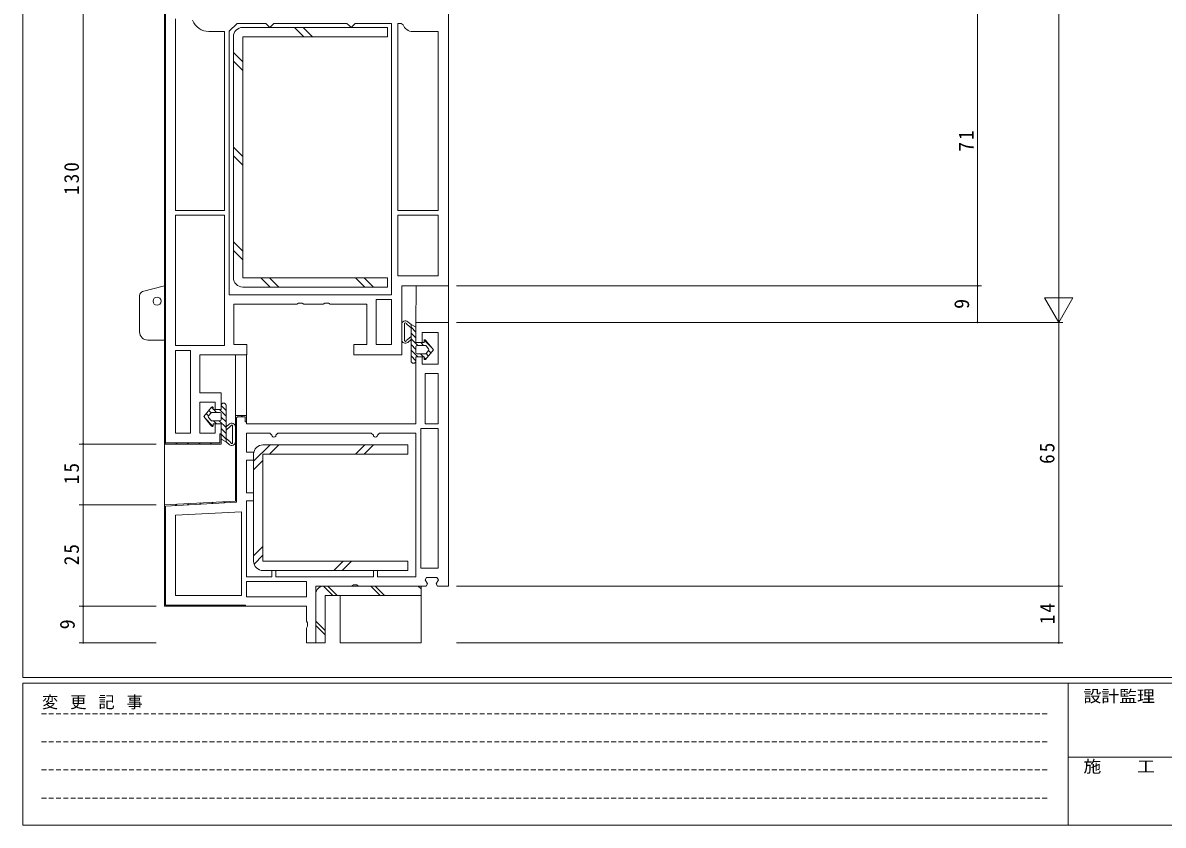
# Model space of a CAD drawing. Units: millimetres on the paper. Extents: x -420 to 373, y -297 to 267.
# Drawn here: x -417.7 to -136.7, y -297 to -99.2 of the extents above; entities that cross this region are included whole.
import ezdxf
from ezdxf.enums import TextEntityAlignment as Align

# ---------------------------------------------------------------- set-up
doc = ezdxf.new("R2010")
doc.units = ezdxf.units.MM
doc.linetypes.add('DASHED1', pattern=[1.8, 1.2, -0.6])
for name, color, linetype, lineweight in [('0-1_YKK_ZWAK', 7, 'Continuous', 9), ('0-3_YKK_12', 2, 'Continuous', 9), ('0-4_YKK_D', 6, 'Continuous', 9), ('0-6_YKK_13', 4, 'Continuous', 9), ('0-7_YKK_11', 7, 'Continuous', 9)]:
    doc.layers.add(name, color=color, linetype=linetype, lineweight=lineweight)
doc.styles.add('ＭＳ ゴシック', font='')
doc.styles.get('ＭＳ ゴシック').set_extended_font_data('MS Gothic')

msp = doc.modelspace()

# ---------------------------------------------------------------- linework, layer by layer
at = {"layer": '0-1_YKK_ZWAK'}
for p, q in [((-417.7, -260.6), (-417.7, 264.4)), ((352.3, -260.6), (-417.7, -260.6)), ((-417.7, -297), (-417.7, -262)), ((314.5, -262), (-417.7, -262)), ((-160.1, -262), (-160.1, -297)), ((-160.1, -280.199), (-31.3, -280.199)), ((-417.7, -297), (314.5, -297))]:
    msp.add_line(p, q, dxfattribs=at)
at = {"layer": '0-1_YKK_ZWAK', "linetype": 'DASHED1'}
for p, q in [((-413.101, -269.512), (-164.909, -269.512)), ((-413.101, -276.441), (-164.909, -276.441)), ((-413.101, -283.37), (-164.909, -283.37)), ((-413.101, -290.298), (-164.909, -290.298))]:
    msp.add_line(p, q, dxfattribs=at)
at = {"layer": '0-3_YKK_12'}
for p, q in [((-320.813, -173.531), (-320.805, -164.031)), ((-312.815, -173.561), (-312.813, -163.531)), ((-365.313, -196.531), (-365.313, -181.031)), ((-362.613, -196.531), (-362.613, -180.84)), ((-382.813, -218.506), (-382.813, -202.531))]:
    msp.add_line(p, q, dxfattribs=at)
at = {"layer": '0-4_YKK_D'}
for p, q in [((-162.413, 169.969), (-162.413, -166.031)), ((-402.813, -203.031), (-402.813, -73.031)), ((-182.413, -164.031), (-182.413, -93.031)), ((-162.413, -173.031), (-162.413, -160.907)), ((-310.813, -164.031), (-181.413, -164.031)), ((-310.813, -164.031), (-181.413, -164.031)), ((-182.413, -173.031), (-182.413, -164.031)), ((-162.413, -173.031), (-165.913, -166.969)), ((-158.913, -166.969), (-165.913, -166.969)), ((-162.413, -173.031), (-158.913, -166.969)), ((-310.813, -173.031), (-181.413, -173.031)), ((-310.813, -173.031), (-161.413, -173.031)), ((-310.813, -173.031), (-161.413, -173.031)), ((-162.413, -173.031), (-162.413, -238.031)), ((-384.813, -203.031), (-403.813, -203.031)), ((-384.813, -203.031), (-403.813, -203.031)), ((-402.813, -203.031), (-402.813, -218.031)), ((-384.813, -218.031), (-403.813, -218.031)), ((-384.813, -218.031), (-403.813, -218.031)), ((-402.813, -243.031), (-402.813, -218.031)), ((-310.813, -238.031), (-161.413, -238.031)), ((-310.813, -238.031), (-161.413, -238.031)), ((-162.413, -238.031), (-162.413, -252.031)), ((-384.813, -243.031), (-403.813, -243.031)), ((-384.813, -243.031), (-403.813, -243.031)), ((-402.813, -252.031), (-402.813, -243.031)), ((-384.813, -252.031), (-403.813, -252.031)), ((-310.813, -252.031), (-161.413, -252.031))]:
    msp.add_line(p, q, dxfattribs=at)
for centre, start, end in [((-182.413, -164.031), 90, 270), ((-182.413, -164.031), 90, 270), ((-182.413, -164.031), 270, 90), ((-182.413, -164.031), 270, 90), ((-182.413, -173.031), 90, 270), ((-182.413, -173.031), 270, 90), ((-402.813, -203.031), 90, 270), ((-402.813, -203.031), 90, 270), ((-402.813, -203.031), 270, 90), ((-402.813, -203.031), 270, 90), ((-402.813, -218.031), 90, 270), ((-402.813, -218.031), 90, 270), ((-402.813, -218.031), 270, 90), ((-402.813, -218.031), 270, 90), ((-162.413, -238.031), 90, 270), ((-162.413, -238.031), 90, 270), ((-162.413, -238.031), 270, 90), ((-162.413, -238.031), 270, 90), ((-402.813, -243.031), 90, 270), ((-402.813, -243.031), 90, 270), ((-402.813, -243.031), 270, 90), ((-402.813, -243.031), 270, 90), ((-402.813, -252.031), 90, 270), ((-402.813, -252.031), 270, 90), ((-162.413, -252.031), 90, 270), ((-162.413, -252.031), 270, 90)]:
    msp.add_arc(centre, 0.106, start, end, dxfattribs=at)
at = {"layer": '0-6_YKK_13'}
for p, q in [((-350.757, -100.331), (-348.457, -102.631)), ((-348.634, -100.331), (-346.334, -102.631)), ((-365.813, -162.031), (-365.813, -102.631)), ((-365.813, -106.487), (-363.513, -108.787)), ((-365.813, -108.61), (-363.513, -110.91)), ((-365.813, -129.821), (-363.513, -132.121)), ((-365.813, -131.944), (-363.513, -134.244)), ((-365.813, -153.156), (-363.513, -155.456)), ((-365.813, -155.279), (-363.513, -157.579)), ((-359.061, -162.031), (-356.761, -164.331)), ((-356.938, -162.031), (-354.638, -164.331)), ((-335.727, -162.031), (-333.427, -164.331)), ((-333.604, -162.031), (-331.304, -164.331)), ((-388.171, -165.441), (-382.812, -164.005)), ((-382.812, -168.509), (-382.812, -164.005)), ((-388.912, -175.409), (-388.912, -166.406)), ((-324.318, -177.294), (-324.318, -173.56)), ((-323.618, -177.527), (-323.618, -173.32)), ((-322.014, -174.364), (-322.998, -173.537)), ((-322.014, -182.531), (-322.014, -173.565)), ((-322.014, -176.489), (-322.998, -177.316)), ((-320.814, -175.445), (-322.014, -174.245)), ((-320.814, -176.859), (-322.014, -175.659)), ((-320.814, -174.404), (-320.814, -178.031)), ((-382.812, -177.409), (-386.912, -177.409)), ((-322.014, -177.289), (-322.839, -177.983)), ((-320.355, -178.731), (-322.014, -177.073)), ((-320.814, -179.687), (-322.014, -178.487)), ((-318.814, -178.031), (-320.814, -178.031)), ((-320.814, -179.031), (-320.814, -180.531)), ((-318.547, -178.731), (-320.514, -178.731)), ((-318.941, -178.731), (-319.641, -178.031)), ((-318.814, -177.534), (-318.814, -178.031)), ((-316.678, -179.58), (-318.799, -177.459)), ((-316.514, -179.781), (-318.455, -177.406)), ((-316.514, -179.781), (-318.455, -182.157)), ((-318.315, -178.842), (-317.702, -179.592)), ((-320.384, -181.531), (-322.014, -179.902)), ((-320.815, -182.515), (-322.014, -181.316)), ((-320.814, -181.531), (-320.814, -182.531)), ((-318.814, -181.531), (-320.814, -181.531)), ((-320.514, -180.831), (-318.547, -180.831)), ((-318.97, -181.531), (-319.67, -180.831)), ((-318.814, -181.531), (-318.814, -182.029)), ((-318.405, -182.096), (-318.814, -181.687)), ((-317.769, -181.318), (-318.339, -180.748)), ((-317.702, -179.971), (-318.315, -180.721)), ((-317.133, -180.539), (-317.702, -179.971)), ((-321.669, -183.074), (-321.956, -182.787)), ((-373.118, -196.281), (-371.177, -193.906)), ((-368.818, -194.531), (-368.818, -193.531)), ((-368.817, -193.548), (-367.618, -194.747)), ((-367.962, -192.989), (-367.675, -193.276)), ((-367.618, -193.531), (-367.618, -202.498)), ((-373.118, -196.281), (-371.177, -198.657)), ((-372.954, -196.482), (-370.832, -198.604)), ((-372.499, -195.523), (-371.93, -196.092)), ((-371.93, -196.091), (-371.317, -195.341)), ((-371.317, -197.221), (-371.93, -196.471)), ((-371.863, -194.745), (-371.293, -195.315)), ((-371.227, -193.967), (-370.818, -194.375)), ((-369.118, -195.231), (-371.085, -195.231)), ((-370.818, -194.531), (-370.818, -194.033)), ((-370.818, -194.531), (-368.818, -194.531)), ((-370.662, -194.531), (-369.962, -195.231)), ((-369.248, -194.531), (-367.618, -196.161)), ((-368.818, -197.031), (-368.818, -195.531)), ((-368.818, -196.375), (-367.618, -197.575)), ((-371.085, -197.331), (-369.118, -197.331)), ((-370.818, -198.031), (-368.818, -198.031)), ((-370.818, -198.529), (-370.818, -198.031)), ((-370.691, -197.331), (-369.991, -198.031)), ((-369.276, -197.331), (-367.618, -198.99)), ((-368.818, -201.659), (-368.818, -198.031)), ((-368.818, -199.204), (-367.618, -200.404)), ((-367.618, -198.774), (-366.792, -198.08)), ((-367.618, -199.573), (-366.634, -198.746)), ((-366.014, -198.536), (-366.014, -202.743)), ((-365.313, -198.769), (-365.313, -202.503)), ((-368.818, -200.618), (-367.618, -201.818)), ((-367.618, -201.699), (-366.634, -202.526)), ((-360.813, -207.289), (-356.756, -203.231)), ((-356.933, -205.531), (-354.633, -203.231)), ((-335.721, -205.531), (-333.421, -203.231)), ((-333.598, -205.531), (-331.298, -203.231)), ((-360.813, -205.531), (-360.813, -231.931)), ((-360.813, -209.412), (-358.513, -207.112)), ((-360.813, -230.624), (-358.513, -228.324)), ((-360.703, -232.636), (-358.513, -230.447)), ((-341.087, -234.231), (-338.787, -231.931)), ((-338.964, -234.231), (-336.664, -231.931)), ((-341.277, -240.331), (-343.576, -238.032)), ((-319.513, -238.031), (-343.513, -238.031)), ((-340.215, -240.331), (-342.515, -238.031)), ((-329.609, -240.331), (-331.909, -238.031)), ((-328.548, -240.331), (-330.848, -238.031)), ((-319.513, -238.76), (-320.242, -238.031)), ((-319.513, -240.331), (-319.513, -238.031)), ((-345.513, -240.031), (-345.513, -252.031)), ((-343.213, -240.331), (-319.513, -240.331)), ((-343.213, -252.031), (-343.213, -240.331)), ((-339.513, -252.031), (-339.513, -240.331)), ((-343.213, -249), (-345.513, -246.7)), ((-343.213, -250.062), (-345.513, -247.762)), ((-345.513, -252.031), (-343.213, -252.031))]:
    msp.add_line(p, q, dxfattribs=at)
for points in [[(-363.513, -100.331), (-327.813, -100.331), (-327.813, -102.631), (-363.513, -102.631), (-363.513, -162.031), (-327.813, -162.031), (-327.813, -164.331), (-363.513, -164.331)], [(-320.969, -174.141), (-322.014, -173.565), (-322.839, -172.871)], [(-368.663, -201.922), (-367.618, -202.498), (-366.792, -203.192)], [(-358.513, -234.231), (-322.813, -234.231), (-322.813, -231.931), (-358.513, -231.931), (-358.513, -205.531), (-322.813, -205.531), (-322.813, -203.231), (-358.513, -203.231)], [(-339.513, -252.031), (-319.513, -252.031), (-319.513, -240.331)]]:
    msp.add_lwpolyline(points, dxfattribs=at)
msp.add_circle((-384.612, -167.809), 1, dxfattribs=at)
for centre, radius, start, end in [((-363.513, -102.631), 2.3, 90, 180), ((-363.513, -162.031), 2.3, 180, 270), ((-387.912, -166.406), 1, 104.99998, 180), ((-323.418, -173.56), 0.9, 49.95366, 180), ((-323.418, -173.327), 0.2, 27.55611, 205.27687), ((-322.354, -172.772), 1, 207.55611, 229.95366), ((-321.114, -174.404), 0.3, 0, 61.1134), ((-386.912, -175.409), 2, 180, 270), ((-323.418, -177.294), 0.9, 180, 310.04633), ((-323.418, -177.527), 0.2, 154.72311, 332.44388), ((-322.354, -178.082), 1, 130.04633, 152.44388), ((-320.514, -179.031), 0.3, 90, 180), ((-318.612, -177.534), 0.202, 39.25259, 180), ((-318.547, -179.031), 0.3, 39.25259, 90), ((-317.934, -179.781), 0.3, 320.74739, 39.25259), ((-321.414, -182.531), 0.6, 180, 0), ((-320.514, -180.531), 0.3, 180, 270), ((-318.612, -182.029), 0.202, 180, 320.74739), ((-318.547, -180.531), 0.3, 270, 320.74739), ((-371.02, -194.033), 0.202, 0, 140.74739), ((-368.218, -193.531), 0.6, 0, 180), ((-371.697, -196.281), 0.3, 140.74739, 219.25259), ((-371.085, -195.531), 0.3, 90, 140.74739), ((-369.118, -195.531), 0.3, 0, 90), ((-371.085, -197.031), 0.3, 219.25259, 270), ((-371.02, -198.529), 0.202, 219.25259, 0), ((-369.118, -197.031), 0.3, 270, 0), ((-366.213, -198.769), 0.9, 0, 130.04633), ((-367.277, -197.981), 1, 310.04633, 332.44388), ((-366.214, -198.536), 0.2, 334.72311, 152.44388), ((-368.518, -201.659), 0.3, 180, 241.1134), ((-366.213, -202.503), 0.9, 229.95366, 0), ((-367.277, -203.291), 1, 27.55611, 49.95366), ((-366.214, -202.736), 0.2, 207.55611, 25.27687), ((-358.513, -205.531), 2.3, 90, 180), ((-358.513, -231.931), 2.3, 180, 270), ((-343.513, -240.031), 2, 90, 180)]:
    msp.add_arc(centre, radius, start, end, dxfattribs=at)
at = {"layer": '0-7_YKK_11'}
for p, q in [((-380.113, -98.231), (-380.113, -145.431)), ((-382.813, -101.208), (-382.513, -100.908)), ((-326.813, -99.331), (-326.813, -166.231)), ((-325.313, -99.331), (-325.313, -145.431)), ((-382.813, -104.036), (-382.513, -103.736)), ((-382.813, -106.865), (-382.513, -106.565)), ((-382.813, -109.693), (-382.513, -109.393)), ((-382.813, -112.522), (-382.513, -112.222)), ((-382.813, -115.35), (-382.513, -115.05)), ((-382.813, -118.179), (-382.513, -117.879)), ((-382.813, -121.007), (-382.513, -120.707)), ((-382.813, -123.835), (-382.513, -123.535)), ((-382.813, -126.664), (-382.513, -126.364)), ((-382.813, -129.492), (-382.513, -129.192)), ((-382.813, -132.321), (-382.513, -132.021)), ((-382.813, -135.149), (-382.513, -134.849)), ((-382.813, -137.978), (-382.513, -137.678)), ((-382.813, -140.806), (-382.513, -140.506)), ((-382.813, -143.634), (-382.513, -143.334)), ((-382.813, -146.463), (-382.513, -146.163)), ((-368.013, -178.731), (-368.013, -146.631)), ((-325.313, -146.631), (-325.313, -161.531)), ((-382.813, -149.291), (-382.513, -148.991)), ((-382.813, -152.12), (-382.513, -151.82)), ((-382.813, -154.948), (-382.513, -154.648)), ((-382.813, -157.777), (-382.513, -157.477)), ((-382.813, -160.605), (-382.513, -160.305)), ((-382.813, -163.433), (-382.513, -163.133)), ((-382.813, -166.262), (-382.513, -165.962)), ((-330.613, -167.431), (-330.613, -178.531)), ((-382.813, -169.09), (-382.513, -168.79)), ((-382.813, -171.919), (-382.513, -171.619)), ((-382.813, -174.747), (-382.513, -174.447)), ((-382.813, -177.576), (-382.513, -177.276)), ((-382.813, -180.404), (-382.513, -180.104)), ((-380.113, -179.931), (-380.113, -200.331)), ((-382.813, -183.232), (-382.513, -182.932)), ((-382.813, -186.061), (-382.513, -185.761)), ((-318.513, -185.631), (-318.513, -198.031)), ((-382.813, -188.889), (-382.513, -188.589)), ((-382.813, -191.718), (-382.513, -191.418)), ((-382.813, -194.546), (-382.513, -194.246)), ((-364.813, -196.331), (-362.913, -196.331)), ((-363.883, -196.331), (-363.583, -196.031)), ((-382.813, -197.375), (-382.513, -197.075)), ((-365.313, -197.762), (-365.013, -197.462)), ((-319.613, -199.231), (-319.613, -233.631)), ((-382.813, -200.203), (-382.513, -199.903)), ((-369.113, -200.645), (-369, -200.531)), ((-365.313, -200.59), (-365.013, -200.29)), ((-320.813, -200.331), (-320.813, -235.731)), ((-382.667, -202.885), (-382.455, -202.673)), ((-379.985, -203.031), (-379.685, -202.731)), ((-377.156, -203.031), (-376.856, -202.731)), ((-374.328, -203.031), (-374.028, -202.731)), ((-371.5, -203.031), (-371.2, -202.731)), ((-365.313, -203.419), (-365.013, -203.119)), ((-365.313, -206.247), (-365.013, -205.947)), ((-365.313, -209.076), (-365.013, -208.776)), ((-365.313, -211.904), (-365.013, -211.604)), ((-365.313, -214.732), (-365.013, -214.432)), ((-380.083, -218.189), (-379.766, -217.872)), ((-377.098, -218.032), (-376.781, -217.715)), ((-374.114, -217.876), (-373.797, -217.559)), ((-371.129, -217.72), (-370.812, -217.402)), ((-368.144, -217.563), (-367.827, -217.246)), ((-382.813, -220.919), (-382.513, -220.619)), ((-363.813, -240.331), (-363.813, -219.739)), ((-382.813, -223.747), (-382.513, -223.447)), ((-382.813, -226.576), (-382.513, -226.276)), ((-382.813, -229.404), (-382.513, -229.104)), ((-382.813, -232.232), (-382.513, -231.932)), ((-382.813, -235.061), (-382.513, -234.761)), ((-382.813, -237.889), (-382.513, -237.589)), ((-347.813, -236.931), (-362.613, -236.931)), ((-382.813, -240.718), (-382.513, -240.418)), ((-382.313, -243.031), (-362.813, -243.031)), ((-382.299, -243.031), (-381.999, -242.731)), ((-379.47, -243.031), (-379.17, -242.731)), ((-376.642, -243.031), (-376.342, -242.731)), ((-373.813, -243.031), (-373.513, -242.731)), ((-370.985, -243.031), (-370.685, -242.731)), ((-368.156, -243.031), (-367.856, -242.731)), ((-365.328, -243.031), (-365.028, -242.731)), ((-362.813, -243.031), (-362.813, -242.731))]:
    msp.add_line(p, q, dxfattribs=at)
for points in [[(-382.813, -73.031), (-382.813, -203.031), (-368.813, -203.031), (-368.813, -198.031), (-370.313, -198.031), (-370.313, -200.331), (-374.113, -200.331), (-374.113, -192.731), (-370.313, -192.731), (-370.313, -194.531), (-368.813, -194.531), (-368.813, -190.431), (-374.113, -190.431), (-374.113, -181.031), (-362.513, -181.031), (-362.513, -178.531), (-365.713, -178.531), (-365.713, -168.531), (-350.179, -168.531), (-349.746, -168.281), (-348.88, -168.281), (-348.447, -168.531), (-343.679, -168.531), (-343.246, -168.281), (-342.38, -168.281), (-341.947, -168.531), (-332.913, -168.531), (-332.913, -178.531), (-336.113, -178.531), (-336.113, -181.031), (-324.313, -181.031), (-324.313, -164.031), (-312.813, -164.031), (-312.813, -93.031)], [(-375.113, -75.531), (-375.113, -73.331), (-382.513, -73.331), (-382.513, -202.731), (-369.113, -202.731), (-369.113, -200.531), (-368.813, -200.531), (-368.813, -202.531)], [(-380.113, -98.231), (-380.113, -145.431), (-368.013, -145.431), (-368.013, -101.331), (-371.825, -101.331)], [(-325.313, -99.331), (-325.313, -145.431), (-315.313, -145.431), (-315.313, -101.331), (-321.613, -101.331)], [(-323.97, -99.665), (-324.442, -99.331), (-325.313, -99.331)], [(-362.813, -242.731), (-382.513, -242.731), (-382.513, -218.316), (-365.013, -217.399), (-365.013, -196.531), (-364.813, -196.331)], [(-364.813, -196.331), (-362.913, -196.331), (-362.913, -197.531), (-362.613, -197.531)], [(-320.813, -200.331), (-320.813, -235.731), (-330.313, -235.731), (-330.313, -234.231), (-331.313, -234.231), (-331.313, -235.731), (-355.313, -235.731), (-355.313, -234.231), (-356.313, -234.231), (-356.313, -235.731), (-362.613, -235.731), (-362.613, -217.031), (-360.813, -217.031), (-360.813, -215.031), (-362.613, -215.031), (-362.613, -207.031), (-360.813, -207.031), (-360.813, -205.031), (-362.613, -205.031), (-362.613, -200.331), (-356.813, -200.331), (-356.313, -200.831)], [(-355.313, -200.831), (-354.813, -200.331), (-331.813, -200.331), (-331.313, -200.831)], [(-330.313, -200.831), (-329.813, -200.331), (-320.813, -200.331)]]:
    msp.add_lwpolyline(points, dxfattribs=at)
for points in [[(-326.813, -99.331), (-326.813, -166.231), (-366.813, -166.231), (-366.813, -101.284), (-364.861, -99.331), (-357.813, -99.331), (-357.313, -99.831), (-356.813, -100.331), (-356.313, -99.831), (-355.813, -99.331), (-337.813, -99.331), (-337.313, -99.831), (-336.813, -100.331), (-336.313, -99.831), (-335.813, -99.331)], [(-368.013, -178.731), (-368.013, -146.631), (-380.113, -146.631), (-380.113, -178.731)], [(-325.313, -146.631), (-325.313, -161.531), (-315.313, -161.531), (-315.313, -146.631)], [(-330.613, -167.431), (-330.613, -178.531), (-326.813, -178.531), (-326.813, -167.431)], [(-312.813, -238.031), (-312.813, -173.031), (-320.813, -173.031), (-320.813, -178.031), (-319.313, -178.031), (-319.313, -175.531), (-315.313, -175.531), (-315.313, -183.331), (-319.313, -183.331), (-319.313, -181.531), (-320.813, -181.531), (-320.813, -198.031), (-362.613, -198.031), (-362.613, -196.031), (-365.313, -196.031), (-365.313, -217.114), (-382.813, -218.031), (-382.813, -243.031), (-347.813, -243.031), (-347.813, -246.665), (-347.563, -247.098), (-347.563, -247.964), (-347.813, -248.397), (-347.813, -252.031), (-345.513, -252.031), (-345.513, -238.031), (-336.679, -238.031), (-336.246, -237.781), (-335.38, -237.781), (-334.947, -238.031), (-318.335, -238.031), (-317.972, -237.468), (-318.554, -236.495), (-318.191, -235.931), (-315.635, -235.931), (-315.272, -236.495), (-315.854, -237.468), (-315.491, -238.031)], [(-380.113, -179.931), (-380.113, -200.331), (-376.413, -200.331), (-376.413, -179.931)], [(-318.513, -185.631), (-318.513, -198.031), (-315.313, -198.031), (-315.313, -185.631)], [(-319.613, -199.231), (-319.613, -233.631), (-315.313, -233.631), (-315.313, -199.231)], [(-363.813, -240.331), (-363.813, -219.739), (-380.113, -220.594), (-380.113, -240.331)], [(-347.813, -236.931), (-362.613, -236.931), (-362.613, -240.731), (-347.813, -240.731)]]:
    msp.add_lwpolyline(points, close=True, dxfattribs=at)
for centre, radius, start, end in [((-371.825, -97.031), 4.3, 200.74236, 270.00002), ((-321.613, -98.831), 2.5, 199.47122, 269.99998), ((-355.813, -200.831), 0.5, 179.99998, 0), ((-330.813, -200.831), 0.5, 179.99998, 0)]:
    msp.add_arc(centre, radius, start, end, dxfattribs=at)

# ---------------------------------------------------------------- texts
at = {"layer": '0-1_YKK_ZWAK', "style": 'ＭＳ ゴシック', "width": 1.1}
for s, p in [('設計監理', (-156.331, -267.533)), ('施\u3000\u3000工', (-156.331, -284.854))]:
    msp.add_text(s, height=2.933, dxfattribs=at).set_placement(p, align=Align.BOTTOM_LEFT)
at = {"layer": '0-1_YKK_ZWAK', "insert": (-412.986, -268.447), "char_height": 2.933, "attachment_point": 7, "style": 'ＭＳ ゴシック'}
msp.add_mtext('\\T1.16;変\\~更\\~記\\~事', dxfattribs=at)
at = {"layer": '0-4_YKK_D', "color": 3, "style": 'ＭＳ ゴシック'}
for p in [(-183.413, -169.731), (-403.813, -248.731)]:
    msp.add_text('9', height=3.666, rotation=90, dxfattribs=at).set_placement(p, align=Align.BOTTOM_LEFT)
at = {"layer": '0-4_YKK_D', "color": 3, "char_height": 3.666, "attachment_point": 7, "rotation": 90, "style": 'ＭＳ ゴシック'}
for s, insert in [('\\T1.21;\\W0.95;71', (-183.413, -130.931)), ('\\T1.21;\\W0.95;130', (-403.813, -141.631)), ('\\T1.21;\\W0.95;65', (-163.413, -207.931)), ('\\T1.21;\\W0.95;15', (-403.813, -212.931)), ('\\T1.21;\\W0.95;25', (-403.813, -232.931)), ('\\T1.21;\\W0.95;14', (-163.413, -247.469))]:
    msp.add_mtext(s, dxfattribs=dict(at, insert=insert))

doc.saveas('drawing.dxf')
